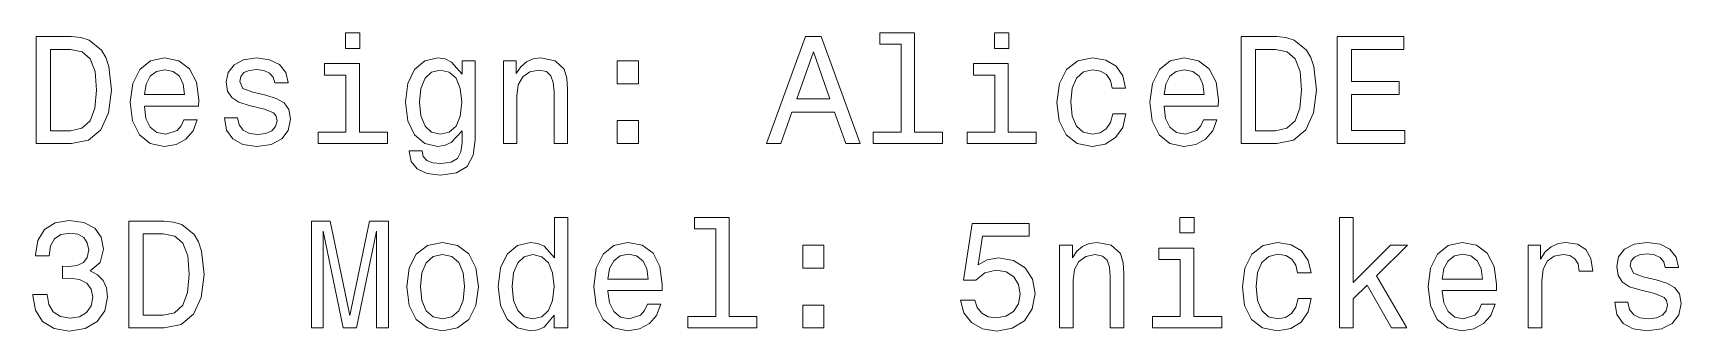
# Model space of a CAD drawing. Extents: x 199.3 to 253.3, y 596.5 to 606.3.
import ezdxf

# ---------------------------------------------------------------- set-up
doc = ezdxf.new("R2010")
doc.units = 0

msp = doc.modelspace()

# ---------------------------------------------------------------- linework, layer by layer
at = {"color": 7, "lineweight": 13}
for points in [[(210.053894, 606.264404), (209.584869, 606.264404), (209.584869, 605.760071), (210.053894, 605.760071)], [(227.780838, 605.891235), (227.780838, 603.016541), (226.868011, 603.016541), (226.868011, 602.643372), (229.132431, 602.643372), (229.132431, 603.016541), (228.22464, 603.016541), (228.22464, 606.264404), (227.084869, 606.264404), (227.084869, 605.891235)], [(231.306061, 606.264404), (230.837036, 606.264404), (230.837036, 605.760071), (231.306061, 605.760071)], [(200.612976, 606.143372), (199.447983, 606.143372), (199.447983, 602.643372), (200.612976, 602.643372), (201.162689, 602.754333), (201.571182, 603.092224), (201.823349, 603.641907), (201.914124, 604.393372), (201.833435, 605.159912), (201.732574, 605.462524), (201.591354, 605.70459), (201.182861, 606.03241), (200.915573, 606.113098)], [(200.577667, 605.724792), (200.960953, 605.649109), (201.223206, 605.417175), (201.379547, 605.003601), (201.429977, 604.393372), (201.374496, 603.803284), (201.218155, 603.389771), (200.950867, 603.142639), (200.577667, 603.061951), (199.917007, 603.061951), (199.917007, 605.724792)], [(223.373062, 602.643372), (223.837036, 602.643372), (224.2052, 603.67218), (225.602173, 603.67218), (225.970322, 602.643372), (226.444382, 602.643372), (225.163406, 606.148438), (224.649002, 606.148438)], [(224.366577, 604.100891), (224.906204, 605.644104), (225.445831, 604.100891)], [(240.081268, 606.143372), (238.91629, 606.143372), (238.91629, 602.643372), (240.081268, 602.643372), (240.630981, 602.754333), (241.03949, 603.092224), (241.291641, 603.641907), (241.382416, 604.393372), (241.301727, 605.159912), (241.200867, 605.462524), (241.059662, 605.70459), (240.651154, 606.03241), (240.383865, 606.113098)], [(240.045959, 605.724792), (240.42926, 605.649109), (240.691498, 605.417175), (240.847839, 605.003601), (240.89827, 604.393372), (240.842804, 603.803284), (240.686462, 603.389771), (240.419159, 603.142639), (240.045959, 603.061951), (239.3853, 603.061951), (239.3853, 605.724792)], [(242.063263, 602.643372), (244.282288, 602.643372), (244.282288, 603.067017), (242.527237, 603.067017), (242.527237, 604.252136), (244.090637, 604.252136), (244.090637, 604.670776), (242.527237, 604.670776), (242.527237, 605.719727), (244.241928, 605.719727), (244.241928, 606.143372), (242.063263, 606.143372)], [(202.998428, 603.868896), (204.773636, 603.868896), (204.778687, 604.075623), (204.697983, 604.65564), (204.476089, 605.089355), (204.123062, 605.351563), (203.654037, 605.447388), (203.195114, 605.346558), (202.842087, 605.064148), (202.615143, 604.605164), (202.534439, 604), (202.610092, 603.3797), (202.837036, 602.925781), (203.185028, 602.643372), (203.638916, 602.547546), (204.032288, 602.613098), (204.355057, 602.784607), (204.592087, 603.056946), (204.728241, 603.420044), (204.28949, 603.420044), (204.198715, 603.218323), (204.067581, 603.067017), (203.694382, 602.945984), (203.406921, 603.001465), (203.190063, 603.177979), (203.048859, 603.465393), (202.998428, 603.85376)], [(206.972488, 604.221924), (206.543808, 604.322754), (206.226089, 604.438782), (206.120178, 604.675781), (206.150436, 604.842224), (206.256348, 604.963257), (206.427811, 605.038879), (206.674927, 605.069153), (206.911972, 605.038879), (207.098572, 604.94812), (207.219604, 604.811951), (207.270035, 604.630432), (207.703751, 604.630432), (207.703751, 604.640503), (207.628098, 604.968323), (207.421326, 605.225525), (207.098572, 605.386902), (206.674927, 605.447388), (206.246262, 605.386902), (205.933578, 605.220459), (205.736893, 604.973328), (205.676376, 604.660645), (205.721771, 604.358093), (205.862976, 604.14624), (206.094971, 603.994934), (206.432861, 603.889038), (206.927094, 603.768005), (207.229691, 603.641907), (207.310379, 603.541077), (207.340637, 603.389771), (207.295258, 603.203186), (207.17421, 603.061951), (206.977524, 602.971191), (206.715286, 602.940918), (206.437897, 602.971191), (206.236176, 603.077087), (206.100006, 603.248535), (206.044525, 603.485596), (205.61586, 603.485596), (205.686462, 603.082153), (205.893234, 602.789612), (206.221039, 602.613098), (206.674927, 602.547546), (207.149002, 602.613098), (207.496979, 602.789612), (207.708801, 603.072021), (207.784439, 603.440186), (207.728973, 603.757935), (207.572632, 603.974792), (207.31543, 604.115967)], [(210.038773, 603.016541), (210.038773, 605.260803), (208.899002, 605.260803), (208.899002, 604.882568), (209.594971, 604.882568), (209.594971, 603.016541), (208.68718, 603.016541), (208.68718, 602.643372), (210.956635, 602.643372), (210.956635, 603.016541)], [(213.826233, 602.764404), (213.826233, 605.351563), (213.402603, 605.351563), (213.402603, 604.912842), (213.054611, 605.311218), (212.842804, 605.412109), (212.605774, 605.447388), (212.177094, 605.346558), (211.844238, 605.064148), (211.62738, 604.610229), (211.551743, 604), (211.62738, 603.384705), (211.844238, 602.930847), (212.177094, 602.643372), (212.605774, 602.547546), (212.847839, 602.582825), (213.049576, 602.673645), (213.402603, 603.056946), (213.402603, 602.673645), (213.362259, 602.371033), (213.251297, 602.154175), (213.03949, 602.028076), (212.721771, 601.982727), (212.444382, 602.012939), (212.247696, 602.088623), (212.131714, 602.219727), (212.096405, 602.39624), (211.667725, 602.39624), (211.667725, 602.376099), (211.733292, 602.053284), (211.935028, 601.811218), (212.257782, 601.654907), (212.696548, 601.599426), (213.221039, 601.675049), (213.569031, 601.886902), (213.765717, 602.255066)], [(214.754181, 602.643372), (215.197983, 602.643372), (215.197983, 604.206787), (215.243378, 604.564819), (215.389633, 604.827087), (215.616577, 604.988464), (215.919174, 605.049011), (216.16124, 604.998535), (216.312546, 604.862366), (216.388184, 604.635437), (216.413406, 604.332825), (216.413406, 602.643372), (216.857208, 602.643372), (216.857208, 604.423645), (216.837036, 604.781677), (216.746262, 605.079224), (216.448715, 605.351563), (215.984741, 605.447388), (215.727524, 605.412109), (215.510666, 605.316284), (215.324066, 605.154907), (215.177811, 604.938049), (215.177811, 605.351563), (214.754181, 605.351563)], [(218.486176, 604.600159), (219.182144, 604.600159), (219.182144, 605.351563), (218.486176, 605.351563)], [(231.290924, 603.016541), (231.290924, 605.260803), (230.151154, 605.260803), (230.151154, 604.882568), (230.847122, 604.882568), (230.847122, 603.016541), (229.939346, 603.016541), (229.939346, 602.643372), (232.208801, 602.643372), (232.208801, 603.016541)], [(234.695099, 604.453918), (235.133865, 604.453918), (235.043091, 604.857361), (234.826233, 605.175049), (234.488327, 605.371765), (234.049576, 605.447388), (233.56543, 605.346558), (233.197266, 605.064148), (232.965271, 604.605164), (232.884583, 603.989929), (232.960236, 603.3797), (233.18718, 602.925781), (233.545258, 602.643372), (234.034439, 602.547546), (234.468155, 602.623169), (234.806061, 602.835022), (235.03804, 603.167847), (235.138916, 603.611694), (234.715271, 603.611694), (234.639633, 603.329224), (234.498413, 603.117432), (234.296692, 602.986328), (234.049576, 602.945984), (233.741943, 603.011536), (233.520035, 603.213257), (233.383865, 603.541077), (233.33847, 604.005066), (233.383865, 604.458923), (233.525085, 604.786743), (233.752014, 604.988464), (234.049576, 605.059082), (234.311829, 605.013672), (234.508514, 604.897705), (234.639633, 604.706055)], [(236.394669, 603.868896), (238.169891, 603.868896), (238.174927, 604.075623), (238.094238, 604.65564), (237.872345, 605.089355), (237.519318, 605.351563), (237.050293, 605.447388), (236.591354, 605.346558), (236.238327, 605.064148), (236.011383, 604.605164), (235.930695, 604), (236.006348, 603.3797), (236.233292, 602.925781), (236.581268, 602.643372), (237.035156, 602.547546), (237.428528, 602.613098), (237.751297, 602.784607), (237.988327, 603.056946), (238.124496, 603.420044), (237.68573, 603.420044), (237.594955, 603.218323), (237.463837, 603.067017), (237.090637, 602.945984), (236.803177, 603.001465), (236.586319, 603.177979), (236.445099, 603.465393), (236.394669, 603.85376)], [(202.998428, 604.242065), (203.053894, 604.590088), (203.190063, 604.84729), (203.396835, 605.003601), (203.669174, 605.059082), (203.936462, 605.003601), (204.143234, 604.84729), (204.269318, 604.590088), (204.314697, 604.242065)], [(212.010666, 604), (212.056061, 604.448853), (212.19223, 604.781677), (212.404037, 604.978394), (212.686462, 605.049011), (212.984009, 604.978394), (213.205917, 604.781677), (213.342087, 604.448853), (213.392517, 604), (213.342087, 603.541077), (213.205917, 603.213257), (212.984009, 603.011536), (212.686462, 602.945984), (212.404037, 603.011536), (212.19223, 603.213257), (212.056061, 603.546082)], [(236.394669, 604.242065), (236.45015, 604.590088), (236.586319, 604.84729), (236.793091, 605.003601), (237.06543, 605.059082), (237.332718, 605.003601), (237.53949, 604.84729), (237.665558, 604.590088), (237.710953, 604.242065)], [(218.486176, 602.643372), (219.182144, 602.643372), (219.182144, 603.394836), (218.486176, 603.394836)], [(199.347122, 597.695984), (199.347122, 597.660706), (199.427811, 597.176514), (199.664841, 596.813416), (200.03804, 596.581421), (200.532288, 596.495667), (201.056778, 596.581421), (201.45015, 596.803345), (201.702316, 597.156372), (201.793091, 597.610229), (201.752747, 597.907776), (201.6418, 598.149841), (201.460236, 598.336487), (201.218155, 598.472656), (201.545975, 598.744995), (201.661972, 599.178711), (201.586319, 599.572083), (201.369461, 599.869629), (201.016434, 600.056213), (200.532288, 600.121765), (200.0784, 600.041077), (199.730408, 599.819153), (199.503464, 599.466125), (199.427811, 598.997131), (199.427811, 598.961853), (199.876663, 598.961853), (199.917007, 599.284607), (200.048126, 599.516602), (200.259949, 599.657776), (200.557495, 599.708252), (200.819748, 599.667908), (201.011383, 599.561951), (201.12738, 599.390503), (201.172775, 599.158508), (201.12738, 598.911377), (201.006348, 598.744995), (200.794525, 598.644104), (200.507065, 598.613831), (200.310379, 598.618896), (200.310379, 598.220459), (200.557495, 598.230591), (200.875229, 598.185181), (201.112259, 598.064148), (201.253464, 597.867432), (201.303894, 597.610229), (201.248428, 597.317749), (201.102173, 597.100891), (200.870178, 596.964722), (200.562546, 596.919312), (200.244812, 596.969727), (200.012833, 597.121033), (199.866577, 597.363098), (199.811096, 597.695984)], [(203.649002, 600.096558), (202.484009, 600.096558), (202.484009, 596.596558), (203.649002, 596.596558), (204.198715, 596.70752), (204.607208, 597.04541), (204.859375, 597.595093), (204.95015, 598.346558), (204.869461, 599.113098), (204.7686, 599.41571), (204.62738, 599.657776), (204.218887, 599.985596), (203.951584, 600.066284)], [(208.465286, 596.596558), (208.853607, 596.596558), (208.853607, 599.773804), (209.509232, 596.596558), (209.942947, 596.596558), (210.593521, 599.773804), (210.593521, 596.596558), (210.986893, 596.596558), (210.986893, 600.096558), (210.371613, 600.096558), (209.726089, 597.010132), (209.085602, 600.096558), (208.465286, 600.096558)], [(216.418457, 597.015137), (216.418457, 596.596558), (216.862259, 596.596558), (216.862259, 600.21759), (216.423492, 600.21759), (216.423492, 598.891235), (216.085602, 599.274536), (215.87883, 599.365295), (215.6418, 599.400574), (215.21312, 599.299744), (214.880264, 599.017334), (214.663406, 598.563416), (214.587753, 597.953186), (214.663406, 597.342957), (214.880264, 596.884033), (215.21312, 596.596558), (215.6418, 596.500732), (215.87883, 596.536011), (216.090637, 596.626831)], [(221.708801, 599.844421), (221.708801, 596.969727), (220.795975, 596.969727), (220.795975, 596.596558), (223.060379, 596.596558), (223.060379, 596.969727), (222.152603, 596.969727), (222.152603, 600.21759), (221.012833, 600.21759), (221.012833, 599.844421)], [(229.727524, 597.509399), (229.83847, 597.095825), (230.085602, 596.773071), (230.4487, 596.57135), (230.912689, 596.495667), (231.422058, 596.586487), (231.820465, 596.833618), (232.072632, 597.22699), (232.168457, 597.731262), (232.082718, 598.200317), (231.840637, 598.568481), (231.462402, 598.805481), (230.973206, 598.891235), (230.594955, 598.830688), (230.30246, 598.664307), (230.443665, 599.607361), (231.976807, 599.607361), (231.976807, 600.020935), (230.105774, 600.020935), (229.8284, 598.164978), (230.231842, 598.164978), (230.524353, 598.402039), (230.897552, 598.487793), (231.220322, 598.432312), (231.467438, 598.270935), (231.623779, 598.023804), (231.67926, 597.706055), (231.623779, 597.388367), (231.462402, 597.141235), (231.215271, 596.984863), (230.897552, 596.929382), (230.630264, 596.964722), (230.423492, 597.080688), (230.272202, 597.262268), (230.196548, 597.509399)], [(237.378098, 600.21759), (236.909088, 600.21759), (236.909088, 599.713257), (237.378098, 599.713257)], [(242.138901, 596.596558), (242.582703, 596.596558), (242.582703, 597.549744), (243.046692, 597.998596), (243.843521, 596.596558), (244.342804, 596.596558), (243.349274, 598.306213), (244.368011, 599.304749), (243.808212, 599.304749), (242.582703, 598.08429), (242.582703, 600.21759), (242.138901, 600.21759)], [(203.613693, 599.677979), (203.996979, 599.602295), (204.259232, 599.370361), (204.415573, 598.956787), (204.466003, 598.346558), (204.410522, 597.75647), (204.254181, 597.342957), (203.986893, 597.095825), (203.613693, 597.015137), (202.953033, 597.015137), (202.953033, 599.677979)], [(211.587036, 597.94812), (211.667725, 597.332886), (211.899719, 596.878967), (212.267868, 596.596558), (212.762115, 596.500732), (213.251297, 596.596558), (213.619461, 596.873962), (213.85144, 597.32782), (213.93718, 597.94812), (213.85144, 598.563416), (213.619461, 599.022339), (213.251297, 599.299744), (212.762115, 599.400574), (212.267868, 599.299744), (211.899719, 599.017334), (211.667725, 598.563416)], [(218.178543, 597.822083), (219.953751, 597.822083), (219.958801, 598.028809), (219.878113, 598.608826), (219.656204, 599.042542), (219.303177, 599.304749), (218.834152, 599.400574), (218.375229, 599.299744), (218.022202, 599.017334), (217.795258, 598.55835), (217.714554, 597.953186), (217.790207, 597.332886), (218.017151, 596.878967), (218.365143, 596.596558), (218.819031, 596.500732), (219.212402, 596.566284), (219.535172, 596.737793), (219.772202, 597.010132), (219.908356, 597.37323), (219.469604, 597.37323), (219.37883, 597.171509), (219.247696, 597.020203), (218.874496, 596.89917), (218.587036, 596.954651), (218.370178, 597.131165), (218.228973, 597.418579), (218.178543, 597.806946)], [(224.558228, 598.553345), (225.254181, 598.553345), (225.254181, 599.304749), (224.558228, 599.304749)], [(232.970322, 596.596558), (233.414124, 596.596558), (233.414124, 598.159973), (233.459518, 598.518005), (233.605774, 598.780273), (233.832718, 598.94165), (234.135315, 599.002197), (234.37738, 598.951721), (234.528687, 598.815552), (234.604324, 598.588623), (234.629547, 598.286011), (234.629547, 596.596558), (235.073349, 596.596558), (235.073349, 598.376831), (235.053177, 598.734863), (234.962402, 599.03241), (234.664841, 599.304749), (234.200867, 599.400574), (233.943665, 599.365295), (233.726807, 599.26947), (233.540207, 599.108093), (233.393951, 598.891235), (233.393951, 599.304749), (232.970322, 599.304749)], [(237.362976, 596.969727), (237.362976, 599.213989), (236.223206, 599.213989), (236.223206, 598.835754), (236.919159, 598.835754), (236.919159, 596.969727), (236.011383, 596.969727), (236.011383, 596.596558), (238.280838, 596.596558), (238.280838, 596.969727)], [(240.767151, 598.407104), (241.205902, 598.407104), (241.115128, 598.810547), (240.89827, 599.128235), (240.560379, 599.324951), (240.121613, 599.400574), (239.637466, 599.299744), (239.269318, 599.017334), (239.037323, 598.55835), (238.956635, 597.943115), (239.032288, 597.332886), (239.259216, 596.878967), (239.617294, 596.596558), (240.106491, 596.500732), (240.540207, 596.576355), (240.878098, 596.788208), (241.110092, 597.121033), (241.210953, 597.56488), (240.787323, 597.56488), (240.71167, 597.28241), (240.570465, 597.070618), (240.368744, 596.939514), (240.121613, 596.89917), (239.81398, 596.964722), (239.592072, 597.166443), (239.455902, 597.494263), (239.410522, 597.958252), (239.455902, 598.412109), (239.597122, 598.739929), (239.824066, 598.94165), (240.121613, 599.012268), (240.383865, 598.966858), (240.580551, 598.850891), (240.71167, 598.659241)], [(245.502747, 597.822083), (247.277954, 597.822083), (247.28299, 598.028809), (247.202301, 598.608826), (246.980408, 599.042542), (246.62738, 599.304749), (246.158356, 599.400574), (245.699432, 599.299744), (245.346405, 599.017334), (245.119446, 598.55835), (245.038757, 597.953186), (245.11441, 597.332886), (245.341354, 596.878967), (245.689331, 596.596558), (246.143219, 596.500732), (246.536606, 596.566284), (246.859375, 596.737793), (247.096405, 597.010132), (247.232574, 597.37323), (246.793808, 597.37323), (246.703033, 597.171509), (246.571899, 597.020203), (246.1987, 596.89917), (245.91124, 596.954651), (245.694382, 597.131165), (245.553162, 597.418579), (245.502747, 597.806946)], [(248.316864, 596.596558), (248.760666, 596.596558), (248.760666, 598.144836), (248.806061, 598.518005), (248.942215, 598.785339), (249.164124, 598.946716), (249.46167, 599.002197), (249.683578, 598.966858), (249.850006, 598.866028), (249.950867, 598.694519), (249.986176, 598.462524), (250.435013, 598.462524), (250.374496, 598.871033), (250.208069, 599.163574), (249.930695, 599.340088), (249.552444, 599.400574), (249.295242, 599.360229), (249.073334, 599.259399), (248.876648, 599.087891), (248.720322, 598.855896), (248.720322, 599.304749), (248.316864, 599.304749)], [(252.512817, 598.17511), (252.084152, 598.27594), (251.766418, 598.391968), (251.660522, 598.628967), (251.690781, 598.79541), (251.796692, 598.916443), (251.968155, 598.992065), (252.215271, 599.022339), (252.452301, 598.992065), (252.638901, 598.901306), (252.759949, 598.765137), (252.810379, 598.583618), (253.244095, 598.583618), (253.244095, 598.593689), (253.168442, 598.921509), (252.96167, 599.178711), (252.638901, 599.340088), (252.215271, 599.400574), (251.786591, 599.340088), (251.473923, 599.173645), (251.277237, 598.926514), (251.216705, 598.613831), (251.2621, 598.311279), (251.40332, 598.099426), (251.6353, 597.94812), (251.973206, 597.842224), (252.467438, 597.721191), (252.77002, 597.595093), (252.850723, 597.494263), (252.880981, 597.342957), (252.835587, 597.156372), (252.714554, 597.015137), (252.517868, 596.924377), (252.255615, 596.894104), (251.978241, 596.924377), (251.77652, 597.030273), (251.64035, 597.201721), (251.584869, 597.438782), (251.156189, 597.438782), (251.226807, 597.035339), (251.433563, 596.742798), (251.761383, 596.566284), (252.215271, 596.500732), (252.689331, 596.566284), (253.037323, 596.742798), (253.24913, 597.025208), (253.324783, 597.393372), (253.269302, 597.711121), (253.112976, 597.927979), (252.855759, 598.069153)], [(212.040924, 597.953186), (212.086319, 598.407104), (212.227524, 598.734863), (212.454468, 598.936646), (212.762115, 599.007202), (213.064697, 598.936646), (213.291656, 598.739929), (213.432861, 598.407104), (213.483292, 597.953186), (213.432861, 597.494263), (213.291656, 597.161377), (213.064697, 596.959656), (212.762115, 596.894104), (212.454468, 596.959656), (212.227524, 597.161377), (212.086319, 597.494263)], [(215.717438, 599.002197), (216.009949, 598.93158), (216.231857, 598.734863), (216.362976, 598.407104), (216.413406, 597.953186), (216.362976, 597.494263), (216.231857, 597.166443), (216.009949, 596.964722), (215.717438, 596.89917), (215.440063, 596.964722), (215.228241, 597.166443), (215.087036, 597.499268), (215.041656, 597.953186), (215.087036, 598.402039), (215.228241, 598.729858), (215.440063, 598.93158)], [(218.178543, 598.195251), (218.234009, 598.543274), (218.370178, 598.800476), (218.57695, 598.956787), (218.849289, 599.012268), (219.116577, 598.956787), (219.323349, 598.800476), (219.449432, 598.543274), (219.494812, 598.195251)], [(245.502747, 598.195251), (245.558212, 598.543274), (245.694382, 598.800476), (245.901154, 598.956787), (246.173492, 599.012268), (246.440781, 598.956787), (246.647552, 598.800476), (246.773636, 598.543274), (246.819016, 598.195251)], [(224.558228, 596.596558), (225.254181, 596.596558), (225.254181, 597.348022), (224.558228, 597.348022)]]:
    msp.add_lwpolyline(points, close=True, dxfattribs=at)

doc.saveas('drawing.dxf')
